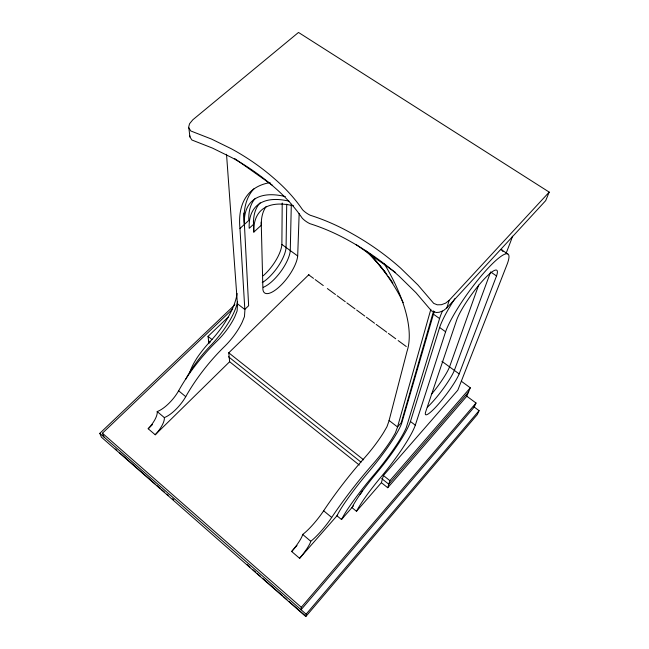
<?xml version="1.0" encoding="UTF-8"?>
<svg xmlns="http://www.w3.org/2000/svg" width="649" height="649" viewBox="0 0 649 649"><rect width="100%" height="100%" fill="white"/><g stroke="black" fill="none" stroke-linecap="round" stroke-linejoin="round"><path stroke-width="0.97" d="M263.169 275.784A26.317 9.897 -53.8 0 0 281.877 244.438L282.21 202.991M286.728 204.159L286.071 247.504A26.366 9.776 -53.7 0 1 262.237 282.615M291.304 204.346L290.281 250.579A26.414 9.654 -53.7 0 1 263.291 287.304M261.223 222.201L262.902 289.316A26.495 9.435 -53.7 0 0 280.222 285.958A26.495 9.435 -53.7 0 0 297.688 255.982L299.157 213.618M476.025 403.013L301.298 607.302L301.055 609.752L474.232 407.053L476.025 403.013L466.258 395.817M384.094 263.429A154.129 65.76 46.7 0 1 406.98 351.49L389.027 420.747A22.829 4.081 -52.2 0 1 388.994 420.974L387.023 426.531A3.659 0.641 -52.3 0 1 386.861 426.88L383.681 432.404A37.382 6.733 -52 0 1 367.212 454.754L365.2 457.083A83.51 13.386 -51.7 0 0 323.648 510.795A24.183 4.243 -51.1 0 1 302.677 534.435A18.935 3.286 -50.7 0 1 291.661 551.504L299.619 558.318L337.65 514.998M234.914 304.73L99.792 433.354L101.406 437.166L305.817 616.55L306.109 614.181L479.084 410.647L473.397 406.436M356.488 511.298L381.385 482.669L383.405 475.514L457.813 390.179L507.25 263.973A53.518 9.565 -54 0 0 486.507 269.895A53.518 9.565 -54 0 0 445.595 331.777L415.303 425.192A55.7 8.753 -52 0 1 381.563 476.317A54.581 7.683 -51.9 0 0 367.115 494.7L363.854 499.341A37.415 5.362 -51.9 0 0 356.488 511.298L351.945 507.583A37.342 5.565 -51.8 0 1 359.246 495.609L362.491 490.977A54.484 7.983 -51.9 0 1 376.923 472.634A55.595 9.094 -52 0 0 410.452 421.485L439.608 327.485A53.396 9.93 -54.1 0 1 454.973 298.548M430.855 309.265L397.448 427.229A22.91 3.845 -52.2 0 1 397.407 427.448L395.338 432.956A3.675 0.608 -52.3 0 1 395.168 433.305L391.947 438.813A37.512 6.352 -52.1 0 1 375.39 461.212L373.378 463.556A83.77 12.607 -51.7 0 0 331.696 517.456A24.264 3.999 -51.2 0 1 310.749 541.258A18.999 3.091 -50.8 0 1 299.619 558.318M433.613 310.895L401.236 422.718L397.488 426.945L389.059 420.463M434.286 311.569A61.874 12.209 -54.4 0 0 433.451 314.181L401.536 423.74A46.533 7.885 -52 0 1 388.175 446.634A58.191 9.97 -52 0 1 368.583 471.937A60.162 9.167 -51.8 0 0 345.268 502.139A36.774 5.719 -51.7 0 0 336.961 515.785L341.504 519.533L353.51 505.79M381.417 482.694L387.737 487.732L389.887 480.658L470.29 387.802L461.382 381.279M442.407 311.074A62.02 11.787 -54.3 0 0 439.576 318.554L406.347 427.431A46.623 7.61 -52 0 1 392.856 450.292A58.305 9.621 -52 0 1 373.232 475.644A60.276 8.843 -51.8 0 0 349.876 505.896A36.847 5.516 -51.7 0 0 341.504 519.533M446.828 307.918L449.205 300.309L549.208 192.112L298.499 32.45L192.834 119.765L189.557 123.74L188.729 126.871L189.906 136.89L191.885 139.997L212.418 148.069L231.855 157.634A278.072 234.687 -18.3 0 1 275.265 188.088C285.528 197.045 294.695 207.08 302.296 218.259A26.739 21.62 3.5 0 0 309.857 223.654C324.313 228.237 338.218 234.459 351.442 242.069A289.519 266.593 -15.3 0 1 399.054 276.125L415.96 292.691L431.544 310.96L436.347 312.51L439.146 312.283L443.291 310.717L446.828 307.918L545.695 200.63L549.208 192.112M478.662 285.065L449.546 366.88A28.199 4.616 -52.9 0 1 431.325 394.414M496.517 275.963A34.454 6.149 -54 0 0 482.937 280.433A34.454 6.149 -54 0 0 456.823 319.624L425.566 412.147A28.305 4.283 -52.9 0 0 438.326 404.27A28.305 4.283 -52.9 0 0 459.176 373.913L496.517 275.963L490.628 271.939L454.357 370.392A28.248 4.454 -52.9 0 1 427.569 407.02M506.106 253.378L510.795 241.136A62.02 11.787 -54.3 0 0 512.434 236.204M470.29 387.802L466.793 396.214L387.737 487.732M479.084 410.647L477.283 414.589L305.817 616.55M360.033 494.465L362.491 490.977M468.529 392.045L388.8 484.227L381.653 478.548M291.661 551.504L297.007 545.468M226.525 154.275L237.429 304.073A21.433 8.015 -51.9 0 1 237.485 304.357L237.128 310.733A3.44 1.266 -52.2 0 1 237.047 311.114L234.76 316.842A35.07 13.231 -51.7 0 1 219.784 338.251L217.748 340.327A78.854 26.633 -50.9 0 0 178.629 390.787A22.699 8.348 -49.6 0 1 157.196 411.571A17.774 6.458 -48.8 0 1 148.183 428.754L155.216 434.773L229.632 361.728L228.773 352.821L308.956 274.568M148.183 428.754L152.523 424.527M449.205 300.309L445.628 303.14L441.417 304.714L437.231 304.803L433.71 303.375L417.891 284.935L400.725 268.215A293.973 269.895 -15 0 0 352.448 233.851C339.038 226.177 324.946 219.906 310.295 215.273A27.096 21.79 3.5 0 1 302.629 209.838C294.93 198.562 285.633 188.445 275.241 179.424A282.153 237.136 -18 0 0 231.279 148.743L211.598 139.105L190.806 130.976L188.81 127.845M104.035 437.069L102.42 433.208L232.683 309.054M209.002 343.678L208.029 336.369L228.497 316.809M253.41 220.96L253.832 232.099L261.296 225.227A105.592 47.255 45.2 0 1 266.252 206.374M155.216 434.773A17.831 6.312 -48.9 0 0 164.327 417.591A22.772 8.161 -49.7 0 0 185.736 396.677A79.081 26.017 -51 0 1 224.976 346.055L227.012 343.962A35.184 12.931 -51.7 0 0 242.061 322.504L244.389 316.785A3.448 1.241 -52.2 0 0 244.478 316.404L244.908 310.068A21.498 7.837 -51.9 0 0 244.851 309.792L239.96 228.472L248.835 220.384A109.202 48.318 45.4 0 1 255.357 198.302M501.596 249.824L507.672 253.905M234.654 158.534L272.637 185.436M356.025 244.503L395.663 272.572M433.451 314.181L439.576 318.554M439.608 327.485L445.595 331.777M281.877 244.438L297.688 255.982M441.945 361.331L459.176 373.913M308.624 274.787L313.508 278.38M315.138 279.573L323.275 285.552M327.347 288.545L335.484 294.524M337.107 295.717L345.252 301.696M346.874 302.896L355.011 308.875M356.642 310.068L364.779 316.047M366.409 317.239L374.546 323.226M376.169 324.419L386.755 332.191M388.378 333.383L395.703 338.77M398.145 340.563L406.282 346.542M410.452 421.485L415.303 425.192M237.339 303.716L244.77 309.427L248.632 305.72L243.821 213.05M172.553 498.74L173.786 499.698M208.029 336.369L211.996 339.516M228.675 352.748L363.675 459.865M383.535 475.612L389.887 480.658M208.637 340.968L210.227 342.226M228.48 356.747L361.022 462.137M229.778 361.85L359.303 465.073M178.629 390.787L185.736 396.677M323.648 510.795L331.696 517.456M157.196 411.571L164.327 417.591M302.677 534.435L310.749 541.258M102.42 433.208L301.298 607.302M99.792 433.354L306.109 614.181M115.287 449.011L116.788 450.325M119.797 452.961L155.079 483.919M156.579 485.241L160.335 488.535M252.68 569.554L255.722 572.223M257.239 573.554L260.281 576.231M262.561 578.227L282.339 595.579M283.856 596.918L286.899 599.587M289.186 601.582L304.397 614.936M189.833 135.925L189.906 136.89M260.176 202.78A107.474 47.588 45.3 0 0 253.54 224.335L249.192 228.318A107.75 47.069 45.3 0 1 289.008 201.158M367.91 252.291A107.75 47.069 45.3 0 1 387.088 274.843M388.159 276.287A107.75 47.069 45.3 0 1 392.945 283.102M253.832 232.099A106.071 46.371 45.1 0 1 293.502 205.798M366.02 250.993A106.071 46.371 45.1 0 1 385.709 272.742M254.221 188.535A157.731 70.627 44.2 0 0 244.405 224.424A109.494 47.783 45.4 0 1 285.333 196.59M369.695 253.791A109.494 47.783 45.4 0 1 403.216 302.694M239.96 228.472A158.169 69.832 44.2 0 1 270.098 182.596M237.08 293.421A51.669 20.119 -51.5 0 1 210.852 340.717A51.003 17.921 -51.1 0 0 197.174 357.656L194.4 362.199A34.916 12.469 -51.1 0 0 189.467 373.386M500.46 249.654A53.396 9.93 -54.1 0 1 502.87 251.561M168.156 495.203A69.094 12.899 44.8 0 1 166.882 494.149M164.319 491.991A69.094 12.899 44.8 0 1 161.739 489.76M249.865 567.064A72.526 13.97 43.4 0 1 247.066 564.525M237.591 301.582A43.418 16.631 -51.6 0 1 228.756 322.245A54.256 20.995 -51.5 0 1 210.365 345.885A56.504 19.592 -51 0 0 188.543 374.149A34.494 12.201 -50.7 0 0 185.776 379.203"/></g></svg>
